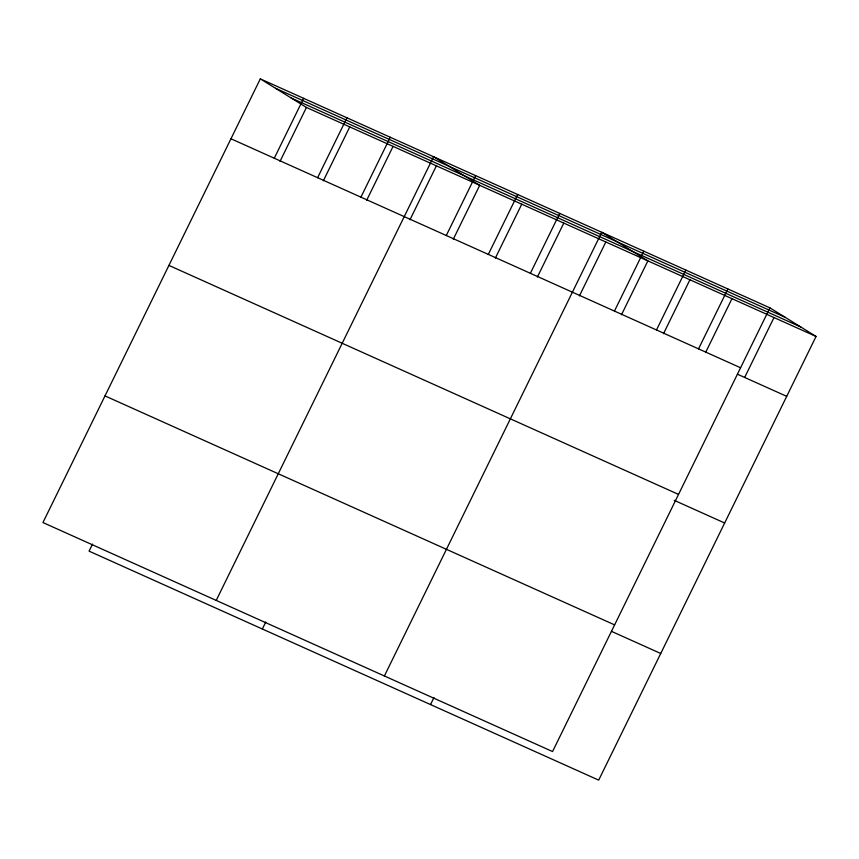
<?xml version="1.0" encoding="UTF-8"?>
<svg xmlns="http://www.w3.org/2000/svg" width="859" height="859" viewBox="0 0 859 859"><rect width="100%" height="100%" fill="white"/><g stroke="black" fill="none" stroke-linecap="round" stroke-linejoin="round"><path stroke-width="1.29" d="M260.309 78.867L42.95 522.551L552.562 751.55L769.922 307.855L260.309 78.867L306.438 107.45L816.05 336.449L598.691 780.133L89.078 551.145L92.525 544.112M274.279 158.228L303.624 98.323M280.023 161.363L306.438 107.45M317.605 177.695L346.95 117.79M323.338 180.83L349.753 126.917M360.92 197.162L390.265 137.257M366.664 200.297L393.068 146.384M216.221 600.409L433.58 156.725L479.709 185.308L453.294 239.221M409.979 219.754L436.383 165.851M446.283 235.516L475.628 175.612M262.339 629.003L265.785 621.97M488.32 254.404L517.666 194.51M495.342 258.119L521.746 204.206M530.368 273.302L559.714 213.397M537.38 277.006L563.794 223.093M384.392 675.979L601.751 232.284L647.879 260.878L621.465 314.791M579.428 295.893L605.831 241.991M614.453 311.076L643.799 251.182M430.52 704.573L433.967 697.529M656.491 329.974L685.836 270.07M663.513 333.679L689.917 279.776M698.539 348.861L727.884 288.968M705.55 352.577L731.965 298.664M744.667 377.455L774.002 317.551M275.535 88.294L785.147 317.293M291.212 98.023L800.824 327.011M230.964 138.761L740.576 367.759M737.451 374.213L786.704 396.343M168.922 265.41L678.535 494.408M674.208 500.325L724.663 523.002M104.991 395.902L614.615 624.89M611.479 631.354L660.732 653.484M769.922 307.855L816.05 336.449"/></g></svg>
